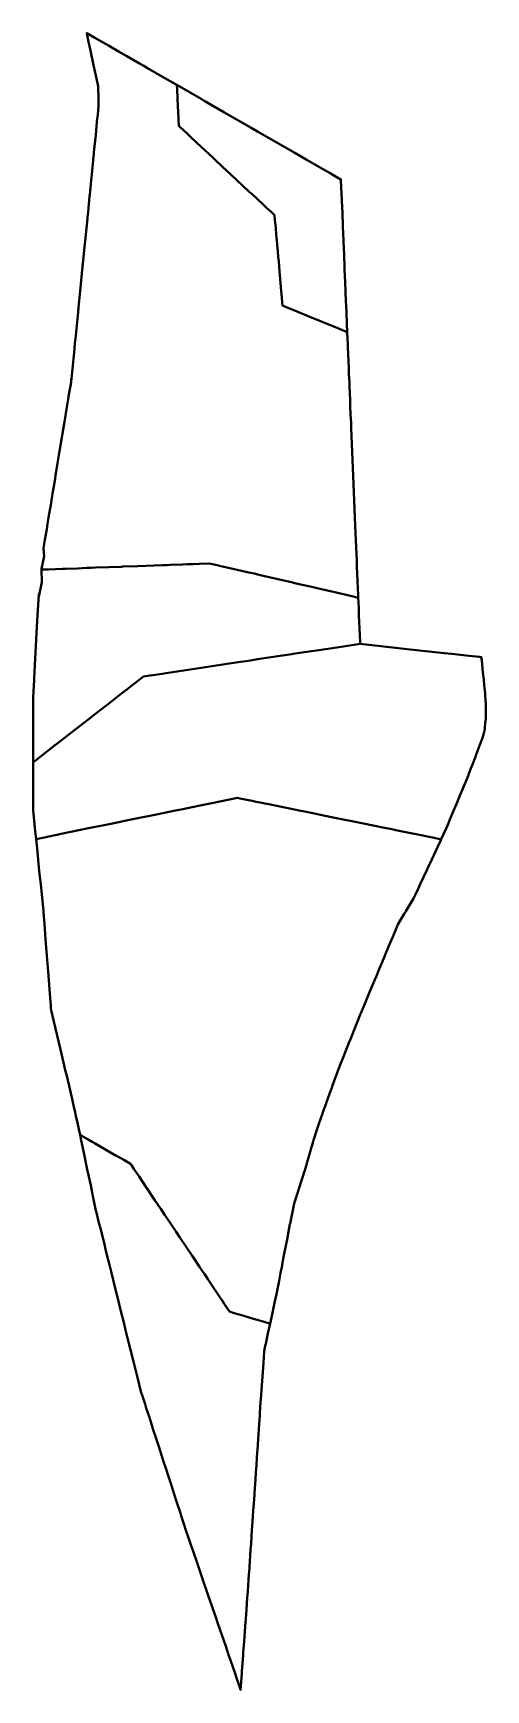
# Model space of a CAD drawing. Header units: metres. Extents: x 808097 to 808168, y 9157111 to 9157370.
import ezdxf

# ---------------------------------------------------------------- set-up
doc = ezdxf.new("R2010")
doc.units = ezdxf.units.M
doc.header["$MEASUREMENT"] = 0
doc.layers.add('2780-21218', color=1, linetype='Continuous')

msp = doc.modelspace()

# ---------------------------------------------------------------- linework, layer by layer
at = {"layer": '2780-21218', "color": 4, "lineweight": 40, "true_color": 0x00ffff}
for points in [[(808098, 9157286.25), (808098, 9157286.12), (808098.2, 9157286.12), (808099.07, 9157286.16), (808101.27, 9157286.24), (808101.77, 9157286.25), (808101.78, 9157286.26), (808103.62, 9157286.32), (808105.07, 9157286.38), (808105.13, 9157286.38), (808105.75, 9157286.4), (808106.44, 9157286.43), (808108.52, 9157286.5), (808110.5, 9157286.58), (808110.75, 9157286.59), (808113.08, 9157286.67), (808116.93, 9157286.82), (808117.66, 9157286.84), (808118.19, 9157286.86), (808120.07, 9157286.93), (808120.78, 9157286.96), (808121.76, 9157286.99), (808121.78, 9157287), (808122.71, 9157287.03), (808124.32, 9157287.09), (808125.72, 9157286.77), (808126.09, 9157286.68), (808126.78, 9157286.52), (808130, 9157285.78), (808130.21, 9157285.73), (808131.27, 9157285.49), (808131.87, 9157285.35), (808132.7, 9157285.16), (808134.79, 9157284.68), (808137.37, 9157284.08), (808137.44, 9157284.07), (808138.56, 9157283.81), (808139.84, 9157283.51), (808140.74, 9157283.31), (808142.07, 9157283), (808142.79, 9157282.83), (808144.59, 9157282.42), (808146.59, 9157281.96), (808147.59, 9157281.73), (808147.57, 9157282.22), (808147.53, 9157283.18), (808147.48, 9157284.3), (808147.43, 9157285.5), (808147.39, 9157286.62), (808147.35, 9157287.61), (808147.31, 9157288.56), (808147.22, 9157290.71), (808147.17, 9157291.8), (808146.69, 9157303.36), (808146.6, 9157305.76), (808146.54, 9157307), (808146.49, 9157308.27), (808146.46, 9157309.08), (808146.4, 9157310.4), (808146.35, 9157311.68), (808146.32, 9157312.48), (808146.26, 9157313.88), (808146.23, 9157314.64), (808146.2, 9157315.39), (808146.14, 9157316.79), (808146.11, 9157317.56), (808146.05, 9157318.92), (808146.02, 9157319.66), (808145.96, 9157321.09), (808145.9, 9157322.49), (808145.88, 9157323.15), (808145.87, 9157323.31), (808144.39, 9157323.91), (808141.93, 9157324.91), (808141.58, 9157325.06), (808140.14, 9157325.65), (808139.74, 9157325.81), (808137.51, 9157326.72), (808136.28, 9157327.22), (808135.75, 9157327.44), (808135.74, 9157327.44), (808135.64, 9157328.64), (808135.54, 9157329.78), (808135.32, 9157332.21), (808135.27, 9157332.82), (808135.13, 9157334.33), (808135.07, 9157335.08), (808134.99, 9157335.98), (808134.91, 9157336.9), (808134.83, 9157337.73), (808134.82, 9157337.85), (808134.81, 9157338.01), (808134.75, 9157338.62), (808134.67, 9157339.58), (808134.67, 9157339.61), (808134.55, 9157340.88), (808134.49, 9157341.58), (808133.94, 9157342.1), (808133.21, 9157342.77), (808133.19, 9157342.8), (808132.7, 9157343.25), (808130.86, 9157344.97), (808130.83, 9157345), (808130.47, 9157345.33), (808127.62, 9157347.99), (808126.41, 9157349.12), (808123.92, 9157351.45), (808123.8, 9157351.56), (808123.53, 9157351.82), (808122.99, 9157352.32), (808121.43, 9157353.78), (808120.62, 9157354.52), (808120.46, 9157354.68), (808119.49, 9157355.58), (808119.48, 9157355.74), (808119.45, 9157356.46), (808119.44, 9157356.59), (808119.43, 9157356.81), (808119.34, 9157358.67), (808119.29, 9157359.85), (808119.21, 9157361.36), (808119.19, 9157361.91), (808119.18, 9157361.98), (808118.62, 9157362.3), (808117.32, 9157363.05), (808114.6, 9157364.62), (808114.01, 9157364.96), (808113.32, 9157365.35), (808111.37, 9157366.47), (808110.15, 9157367.17), (808108.48, 9157368.14), (808107.99, 9157368.42), (808106.34, 9157369.37), (808105.08, 9157370.09), (808105.36, 9157368.74), (808105.5, 9157368.08), (808105.65, 9157367.4), (808106.14, 9157365.1), (808106.38, 9157363.95), (808106.84, 9157361.79), (808106.89, 9157361.54), (808106.91, 9157360.01), (808106.92, 9157358.67), (808106.86, 9157358.01), (808106.79, 9157357.32), (808106.73, 9157356.7), (808106.68, 9157356.22), (808106.48, 9157354.15), (808106.21, 9157351.46), (808106.18, 9157351.21), (808106.14, 9157350.78), (808105.86, 9157347.95), (808105.82, 9157347.59), (808105.55, 9157344.81), (808105.52, 9157344.56), (808105.28, 9157342.07), (808105.2, 9157341.31), (808105.19, 9157341.22), (808105.18, 9157341.09), (808104.82, 9157337.53), (808104.78, 9157337.12), (808104.47, 9157334.03), (808104.38, 9157333.06), (808104.15, 9157330.78), (808103.89, 9157328.18), (808103.8, 9157327.19), (808103.72, 9157326.41), (808103.36, 9157322.79), (808103.31, 9157322.27), (808103.27, 9157321.95), (808103.23, 9157321.54), (808103.08, 9157320.04), (808103.04, 9157319.63), (808102.68, 9157315.97), (808102.66, 9157315.74), (808102.64, 9157315.63), (808102.61, 9157315.44), (808102.24, 9157313.23), (808102.22, 9157313.1), (808101.92, 9157311.25), (808101.63, 9157309.55), (808101.58, 9157309.23), (808100.83, 9157304.68), (808100.51, 9157302.77), (808100.3, 9157301.5), (808100.2, 9157300.89), (808100.11, 9157300.34), (808099.87, 9157298.86), (808099.73, 9157298.04), (808099.49, 9157296.57), (808099.43, 9157296.21), (808099.39, 9157295.96), (808099.16, 9157294.6), (808098.88, 9157292.92), (808098.87, 9157292.85), (808098.86, 9157292.78), (808098.47, 9157290.45), (808098.3, 9157289.41), (808098.4, 9157288.25)], [(808119.18, 9157361.98), (808119.19, 9157361.91), (808119.21, 9157361.36), (808119.29, 9157359.85), (808119.34, 9157358.67), (808119.43, 9157356.81), (808119.44, 9157356.59), (808119.45, 9157356.46), (808119.48, 9157355.74), (808119.49, 9157355.58), (808120.46, 9157354.68), (808120.62, 9157354.52), (808121.43, 9157353.78), (808122.99, 9157352.32), (808123.53, 9157351.82), (808123.8, 9157351.56), (808123.92, 9157351.45), (808126.41, 9157349.12), (808127.62, 9157347.99), (808130.47, 9157345.33), (808130.83, 9157345), (808130.86, 9157344.97), (808132.7, 9157343.25), (808133.19, 9157342.8), (808133.21, 9157342.77), (808133.94, 9157342.1), (808134.49, 9157341.58), (808134.55, 9157340.88), (808134.67, 9157339.61), (808134.67, 9157339.58), (808134.75, 9157338.62), (808134.81, 9157338.01), (808134.82, 9157337.85), (808134.83, 9157337.73), (808134.91, 9157336.9), (808134.99, 9157335.98), (808135.07, 9157335.08), (808135.13, 9157334.33), (808135.27, 9157332.82), (808135.32, 9157332.21), (808135.54, 9157329.78), (808135.64, 9157328.64), (808135.74, 9157327.44), (808135.75, 9157327.44), (808136.28, 9157327.22), (808137.51, 9157326.72), (808139.74, 9157325.81), (808140.14, 9157325.65), (808141.58, 9157325.06), (808141.93, 9157324.91), (808144.39, 9157323.91), (808145.87, 9157323.31), (808145.81, 9157324.66), (808145.75, 9157326.31), (808145.73, 9157326.79), (808145.72, 9157327.02), (808145.7, 9157327.46), (808145.67, 9157328.07), (808145.61, 9157329.58), (808145.55, 9157331.13), (808145.46, 9157333.09), (808145.46, 9157333.23), (808145.45, 9157333.42), (808145.37, 9157335.44), (808145.28, 9157337.47), (808145.28, 9157337.59), (808145.27, 9157337.71), (808145.19, 9157339.79), (808145.18, 9157339.95), (808145.1, 9157341.97), (808145.02, 9157343.85), (808145.01, 9157343.98), (808144.93, 9157345.94), (808144.88, 9157347.19), (808143.86, 9157347.78), (808143.19, 9157348.17), (808141.16, 9157349.33), (808139.44, 9157350.33), (808137.66, 9157351.35), (808134.27, 9157353.3), (808131.8, 9157354.72), (808130.83, 9157355.28), (808126.53, 9157357.75), (808123.58, 9157359.45), (808123.43, 9157359.54), (808123.33, 9157359.6), (808122.99, 9157359.79)]]:
    msp.add_lwpolyline(points, close=True, dxfattribs=at)
at = {"layer": '2780-21218', "color": 3, "lineweight": 40, "true_color": 0x00ff00}
msp.add_lwpolyline([(808096.68, 9157266.15), (808096.68, 9157264.58), (808096.68, 9157258.19), (808096.69, 9157256.19), (808096.69, 9157256.16), (808096.69, 9157255.97), (808096.74, 9157256.01), (808096.79, 9157256.05), (808096.94, 9157256.17), (808096.98, 9157256.2), (808098.01, 9157257), (808099.71, 9157258.32), (808100.05, 9157258.58), (808100.09, 9157258.62), (808100.2, 9157258.7), (808100.59, 9157259.01), (808103.22, 9157261.05), (808105.44, 9157262.78), (808106.28, 9157263.42), (808108.95, 9157265.5), (808109.84, 9157266.19), (808110.75, 9157266.9), (808111.55, 9157267.52), (808111.95, 9157267.83), (808112.75, 9157268.45), (808113.27, 9157268.86), (808113.97, 9157269.4), (808114.95, 9157269.55), (808115.03, 9157269.56), (808115.04, 9157269.56), (808116.87, 9157269.83), (808117.81, 9157269.98), (808120.98, 9157270.45), (808125.02, 9157271.06), (808126.04, 9157271.21), (808129.13, 9157271.68), (808130.03, 9157271.81), (808130.74, 9157271.92), (808131.81, 9157272.08), (808132.87, 9157272.24), (808135.75, 9157272.67), (808137.18, 9157272.89), (808137.39, 9157272.92), (808139.14, 9157273.18), (808139.52, 9157273.24), (808140.26, 9157273.35), (808141.07, 9157273.47), (808144.58, 9157274), (808147.89, 9157274.5), (808147.88, 9157274.8), (808147.83, 9157275.94), (808147.79, 9157276.89), (808147.74, 9157277.97), (808147.7, 9157278.95), (808147.66, 9157280.04), (808147.62, 9157281), (808147.59, 9157281.73), (808146.59, 9157281.96), (808144.59, 9157282.42), (808142.79, 9157282.83), (808142.07, 9157283), (808140.74, 9157283.31), (808139.84, 9157283.51), (808138.56, 9157283.81), (808137.44, 9157284.07), (808137.37, 9157284.08), (808134.79, 9157284.68), (808132.7, 9157285.16), (808131.87, 9157285.35), (808131.27, 9157285.49), (808130.21, 9157285.73), (808130, 9157285.78), (808126.78, 9157286.52), (808126.09, 9157286.68), (808125.72, 9157286.77), (808124.32, 9157287.09), (808122.71, 9157287.03), (808121.78, 9157287), (808121.76, 9157286.99), (808120.78, 9157286.96), (808120.07, 9157286.93), (808118.19, 9157286.86), (808117.66, 9157286.84), (808116.93, 9157286.82), (808113.08, 9157286.67), (808110.75, 9157286.59), (808110.5, 9157286.58), (808108.52, 9157286.5), (808106.44, 9157286.43), (808105.75, 9157286.4), (808105.13, 9157286.38), (808105.07, 9157286.38), (808103.62, 9157286.32), (808101.78, 9157286.26), (808101.77, 9157286.25), (808101.27, 9157286.24), (808099.07, 9157286.16), (808098.2, 9157286.12), (808098, 9157286.12), (808098.02, 9157284.18), (808097.59, 9157281.87), (808097.55, 9157282.33), (808097.5, 9157281.38), (808097.33, 9157278.17), (808096.95, 9157271.16), (808096.83, 9157269.06), (808096.83, 9157268.91), (808096.82, 9157268.88), (808096.82, 9157268.81)], close=True, dxfattribs=at)
at = {"layer": '2780-21218', "color": 132, "lineweight": 40, "true_color": 0x00cccc}
for points in [[(808096.69, 9157255.97), (808096.69, 9157248.48), (808097.02, 9157245.19), (808097.15, 9157243.95), (808098.71, 9157244.26), (808098.86, 9157244.29), (808100.38, 9157244.61), (808100.48, 9157244.63), (808100.83, 9157244.7), (808105.63, 9157245.68), (808106.42, 9157245.84), (808107.54, 9157246.07), (808109.09, 9157246.39), (808111.78, 9157246.94), (808113.05, 9157247.2), (808115.73, 9157247.74), (808118.98, 9157248.41), (808119.87, 9157248.59), (808122.58, 9157249.14), (808124.94, 9157249.63), (808128.67, 9157250.39), (808129.07, 9157250.31), (808130.99, 9157249.92), (808131.62, 9157249.79), (808132.47, 9157249.62), (808132.92, 9157249.53), (808133.33, 9157249.44), (808138.59, 9157248.37), (808139.24, 9157248.24), (808143.41, 9157247.4), (808148.39, 9157246.38), (808151.43, 9157245.77), (808152.84, 9157245.48), (808153.46, 9157245.36), (808154.02, 9157245.24), (808155.06, 9157245.03), (808157.44, 9157244.55), (808158.45, 9157244.34), (808159.5, 9157244.13), (808160.39, 9157243.95), (808160.58, 9157243.91), (808160.94, 9157244.69), (808161.37, 9157245.6), (808161.61, 9157246.18), (808161.95, 9157247.01), (808162.51, 9157248.35), (808162.98, 9157249.48), (808163.12, 9157249.81), (808163.3, 9157250.25), (808164.13, 9157252.24), (808164.7, 9157253.6), (808164.85, 9157253.95), (808164.88, 9157254.04), (808165.33, 9157255.24), (808165.47, 9157255.6), (808165.93, 9157256.83), (808166.07, 9157257.2), (808166.64, 9157258.72), (808166.89, 9157259.4), (808167.04, 9157259.8), (808167.22, 9157260.31), (808167.4, 9157261.16), (808167.42, 9157261.33), (808167.42, 9157261.42), (808167.48, 9157262.09), (808167.57, 9157262.79), (808167.57, 9157262.84), (808167.57, 9157263.81), (808167.58, 9157264.69), (808167.55, 9157265.08), (808167.51, 9157265.81), (808167.48, 9157266.35), (808167.45, 9157266.85), (808167.42, 9157267.17), (808167.32, 9157268.06), (808167.26, 9157268.86), (808167.25, 9157269.01), (808167.22, 9157269.26), (808167.07, 9157270.47), (808167.05, 9157270.59), (808167.05, 9157270.66), (808166.92, 9157271.93), (808166.85, 9157272.42), (808166.57, 9157272.45), (808164.96, 9157272.63), (808162.23, 9157272.93), (808161.06, 9157273.06), (808155.26, 9157273.69), (808147.89, 9157274.5), (808144.58, 9157274), (808141.07, 9157273.47), (808140.26, 9157273.35), (808139.52, 9157273.24), (808139.14, 9157273.18), (808137.39, 9157272.92), (808137.18, 9157272.89), (808135.75, 9157272.67), (808132.87, 9157272.24), (808131.81, 9157272.08), (808130.74, 9157271.92), (808130.03, 9157271.81), (808129.13, 9157271.68), (808126.04, 9157271.21), (808125.02, 9157271.06), (808120.98, 9157270.45), (808117.81, 9157269.98), (808116.87, 9157269.83), (808115.04, 9157269.56), (808115.03, 9157269.56), (808114.95, 9157269.55), (808113.97, 9157269.4), (808113.27, 9157268.86), (808112.75, 9157268.45), (808111.95, 9157267.83), (808111.55, 9157267.52), (808110.75, 9157266.9), (808109.84, 9157266.19), (808108.95, 9157265.5), (808106.28, 9157263.42), (808105.44, 9157262.78), (808103.22, 9157261.05), (808100.59, 9157259.01), (808100.2, 9157258.7), (808100.09, 9157258.62), (808100.05, 9157258.58), (808099.71, 9157258.32), (808098.01, 9157257), (808096.98, 9157256.2), (808096.94, 9157256.17), (808096.79, 9157256.05), (808096.74, 9157256.01)], [(808104.02, 9157197.65), (808104.02, 9157197.63), (808104.21, 9157196.74), (808104.65, 9157194.64), (808105.16, 9157192.25), (808105.69, 9157189.75), (808106.05, 9157188.03), (808106.2, 9157187.32), (808106.42, 9157186.28), (808106.52, 9157185.81), (808106.59, 9157185.52), (808106.94, 9157184.11), (808107.31, 9157182.61), (808107.52, 9157181.75), (808107.83, 9157180.53), (808108.02, 9157179.78), (808108.19, 9157179.07), (808108.43, 9157178.11), (808108.63, 9157177.31), (808108.95, 9157176.03), (808109.59, 9157173.46), (808109.99, 9157171.82), (808110.38, 9157170.27), (808110.92, 9157168.07), (808111.16, 9157167.1), (808111.48, 9157165.84), (808112.39, 9157162.18), (808113.06, 9157159.47), (808113.56, 9157157.47), (808113.79, 9157156.76), (808114.2, 9157155.48), (808114.4, 9157154.86), (808114.83, 9157153.55), (808115.26, 9157152.22), (808115.45, 9157151.63), (808115.88, 9157150.3), (808116.34, 9157148.89), (808116.85, 9157147.33), (808117.06, 9157146.68), (808117.5, 9157145.32), (808117.82, 9157144.35), (808118.27, 9157142.93), (808119.09, 9157140.43), (808119.1, 9157140.4), (808119.74, 9157138.43), (808119.87, 9157138.01), (808120.42, 9157136.32), (808120.46, 9157136.2), (808120.55, 9157135.94), (808121.06, 9157134.44), (808121.18, 9157134.09), (808121.65, 9157132.73), (808121.78, 9157132.35), (808122.36, 9157130.67), (808122.46, 9157130.36), (808123.21, 9157128.18), (808123.32, 9157127.84), (808124.05, 9157125.72), (808125.32, 9157122.02), (808125.46, 9157121.62), (808125.6, 9157121.19), (808126.83, 9157117.62), (808127.35, 9157116.08), (808127.52, 9157115.6), (808128.05, 9157114.06), (808128.25, 9157113.47), (808128.47, 9157112.82), (808129, 9157111.28), (808129.17, 9157110.78), (808129.21, 9157111.38), (808129.36, 9157113.39), (808129.38, 9157113.72), (808129.56, 9157116.13), (808129.59, 9157116.65), (808129.72, 9157118.35), (808129.77, 9157119.08), (808129.89, 9157120.77), (808129.97, 9157121.92), (808130.08, 9157123.35), (808130.21, 9157125.17), (808130.28, 9157126.18), (808130.35, 9157127.13), (808130.41, 9157127.95), (808130.47, 9157128.83), (808130.54, 9157129.78), (808130.56, 9157130.03), (808130.67, 9157131.74), (808130.74, 9157132.75), (808130.8, 9157133.61), (808130.89, 9157134.9), (808130.99, 9157136.43), (808131.04, 9157137.13), (808131.16, 9157138.83), (808131.19, 9157139.31), (808131.33, 9157141.32), (808131.35, 9157141.62), (808131.49, 9157143.69), (808131.5, 9157143.8), (808131.57, 9157144.82), (808131.64, 9157145.88), (808131.65, 9157146.01), (808131.78, 9157147.97), (808131.8, 9157148.31), (808131.92, 9157150), (808132.02, 9157151.56), (808132.13, 9157153.09), (808132.16, 9157153.6), (808132.2, 9157154.13), (808132.31, 9157155.78), (808132.35, 9157156.35), (808132.39, 9157156.94), (808132.49, 9157158.43), (808132.54, 9157159.17), (808132.73, 9157161.92), (808132.86, 9157163.8), (808132.98, 9157164.37), (808133.04, 9157164.61), (808133.1, 9157164.92), (808133.45, 9157166.53), (808133.56, 9157167.03), (808133.69, 9157167.64), (808133.79, 9157168.1), (808133.67, 9157168.13), (808132.87, 9157168.37), (808131.76, 9157168.7), (808130.81, 9157168.98), (808129.54, 9157169.36), (808128.18, 9157169.76), (808127.61, 9157169.93), (808127.45, 9157169.98), (808126.61, 9157171.22), (808126.32, 9157171.65), (808126.15, 9157171.91), (808125.21, 9157173.32), (808124.05, 9157175.04), (808123.49, 9157175.88), (808123.26, 9157176.22), (808122.83, 9157176.86), (808122.74, 9157176.99), (808121.62, 9157178.66), (808121.42, 9157178.96), (808120.85, 9157179.82), (808120.43, 9157180.43), (808119.66, 9157181.58), (808119.06, 9157182.48), (808118.43, 9157183.42), (808117.47, 9157184.86), (808117.32, 9157185.07), (808116.66, 9157186.06), (808116.59, 9157186.16), (808116.46, 9157186.36), (808116.33, 9157186.55), (808116.08, 9157186.93), (808115.92, 9157187.16), (808115.81, 9157187.33), (808114.48, 9157189.3), (808114.43, 9157189.38), (808113.26, 9157191.13), (808113.02, 9157191.48), (808112.44, 9157192.35), (808112.07, 9157192.9), (808111.94, 9157193.1), (808110.86, 9157193.72), (808109.76, 9157194.35), (808109.69, 9157194.39), (808106.4, 9157196.29), (808105.94, 9157196.55), (808105.29, 9157196.92), (808104.09, 9157197.61), (808104.04, 9157197.64)]]:
    msp.add_lwpolyline(points, close=True, dxfattribs=at)
at = {"layer": '2780-21218', "color": 5, "lineweight": 40, "true_color": 0x0000ff}
msp.add_lwpolyline([(808097.15, 9157243.95), (808097.25, 9157242.98), (808097.3, 9157242.46), (808097.65, 9157238.97), (808097.7, 9157238.52), (808097.86, 9157236.84), (808098.28, 9157232.73), (808098.29, 9157232.53), (808098.44, 9157230.61), (808098.5, 9157229.88), (808098.63, 9157228.25), (808099.02, 9157223.24), (808099.13, 9157221.84), (808099.29, 9157219.78), (808099.44, 9157217.91), (808099.46, 9157217.55), (808099.5, 9157217.15), (808099.91, 9157215.4), (808100.95, 9157211), (808101.43, 9157208.99), (808101.71, 9157207.8), (808101.89, 9157207.07), (808102.3, 9157205.32), (808102.84, 9157203.03), (808103.13, 9157201.8), (808103.21, 9157201.48), (808103.39, 9157200.64), (808103.62, 9157199.55), (808103.83, 9157198.52), (808104.02, 9157197.65), (808104.04, 9157197.64), (808104.09, 9157197.61), (808105.29, 9157196.92), (808105.94, 9157196.55), (808106.4, 9157196.29), (808109.69, 9157194.39), (808109.76, 9157194.35), (808110.86, 9157193.72), (808111.94, 9157193.1), (808112.07, 9157192.9), (808112.44, 9157192.35), (808113.02, 9157191.48), (808113.26, 9157191.13), (808114.43, 9157189.38), (808114.48, 9157189.3), (808115.81, 9157187.33), (808115.92, 9157187.16), (808116.08, 9157186.93), (808116.33, 9157186.55), (808116.46, 9157186.36), (808116.59, 9157186.16), (808116.66, 9157186.06), (808117.32, 9157185.07), (808117.47, 9157184.86), (808118.43, 9157183.42), (808119.06, 9157182.48), (808119.66, 9157181.58), (808120.43, 9157180.43), (808120.85, 9157179.82), (808121.42, 9157178.96), (808121.62, 9157178.66), (808122.74, 9157176.99), (808122.83, 9157176.86), (808123.26, 9157176.22), (808123.49, 9157175.88), (808124.05, 9157175.04), (808125.21, 9157173.32), (808126.15, 9157171.91), (808126.32, 9157171.65), (808126.61, 9157171.22), (808127.45, 9157169.98), (808127.61, 9157169.93), (808128.18, 9157169.76), (808129.54, 9157169.36), (808130.81, 9157168.98), (808131.76, 9157168.7), (808132.87, 9157168.37), (808133.67, 9157168.13), (808133.79, 9157168.1), (808134.1, 9157169.51), (808134.5, 9157171.38), (808134.7, 9157172.29), (808134.73, 9157172.45), (808134.88, 9157173.22), (808135.19, 9157174.79), (808135.43, 9157176.06), (808135.6, 9157176.92), (808135.74, 9157177.67), (808135.96, 9157178.79), (808136.3, 9157180.55), (808136.44, 9157181.28), (808136.79, 9157183.07), (808136.9, 9157183.67), (808136.91, 9157183.72), (808137.15, 9157184.84), (808137.24, 9157185.29), (808137.57, 9157186.89), (808138.4, 9157189.52), (808138.61, 9157190.19), (808139.06, 9157191.58), (808139.08, 9157191.65), (808139.09, 9157191.7), (808139.22, 9157192.09), (808139.7, 9157193.74), (808140.07, 9157195.01), (808140.54, 9157196.63), (808140.6, 9157196.82), (808140.64, 9157196.98), (808141.03, 9157198.3), (808141.35, 9157199.2), (808141.42, 9157199.39), (808142, 9157200.99), (808142.07, 9157201.2), (808142.56, 9157202.54), (808142.63, 9157202.75), (808143.32, 9157204.65), (808143.39, 9157204.85), (808143.45, 9157205.03), (808143.52, 9157205.21), (808143.58, 9157205.39), (808144.36, 9157207.53), (808144.51, 9157207.95), (808144.98, 9157209.14), (808145.13, 9157209.52), (808145.6, 9157210.71), (808146.24, 9157212.3), (808146.26, 9157212.35), (808147.46, 9157215.37), (808147.95, 9157216.59), (808148.03, 9157216.78), (808148.6, 9157218.14), (808149.36, 9157219.96), (808150.14, 9157221.82), (808150.26, 9157222.11), (808150.26, 9157222.12), (808150.27, 9157222.14), (808150.87, 9157223.57), (808151.19, 9157224.32), (808151.23, 9157224.42), (808152.4, 9157227.23), (808153, 9157228.65), (808153.48, 9157229.81), (808153.55, 9157229.95), (808153.64, 9157230.17), (808153.8, 9157230.56), (808154.8, 9157232.22), (808155.03, 9157232.62), (808155.06, 9157232.66), (808155.93, 9157234.12), (808156.24, 9157234.64), (808156.29, 9157234.76), (808156.54, 9157235.28), (808156.96, 9157236.18), (808157.29, 9157236.88), (808157.81, 9157238), (808158.32, 9157239.08), (808158.75, 9157240.01), (808158.83, 9157240.19), (808159.11, 9157240.77), (808159.72, 9157242.08), (808160.04, 9157242.76), (808160.53, 9157243.8), (808160.58, 9157243.91), (808160.39, 9157243.95), (808159.5, 9157244.13), (808158.45, 9157244.34), (808157.44, 9157244.55), (808155.06, 9157245.03), (808154.02, 9157245.24), (808153.46, 9157245.36), (808152.84, 9157245.48), (808151.43, 9157245.77), (808148.39, 9157246.38), (808143.41, 9157247.4), (808139.24, 9157248.24), (808138.59, 9157248.37), (808133.33, 9157249.44), (808132.92, 9157249.53), (808132.47, 9157249.62), (808131.62, 9157249.79), (808130.99, 9157249.92), (808129.07, 9157250.31), (808128.67, 9157250.39), (808124.94, 9157249.63), (808122.58, 9157249.14), (808119.87, 9157248.59), (808118.98, 9157248.41), (808115.73, 9157247.74), (808113.05, 9157247.2), (808111.78, 9157246.94), (808109.09, 9157246.39), (808107.54, 9157246.07), (808106.42, 9157245.84), (808105.63, 9157245.68), (808100.83, 9157244.7), (808100.48, 9157244.63), (808100.38, 9157244.61), (808098.86, 9157244.29), (808098.71, 9157244.26)], close=True, dxfattribs=at)

doc.saveas('drawing.dxf')
